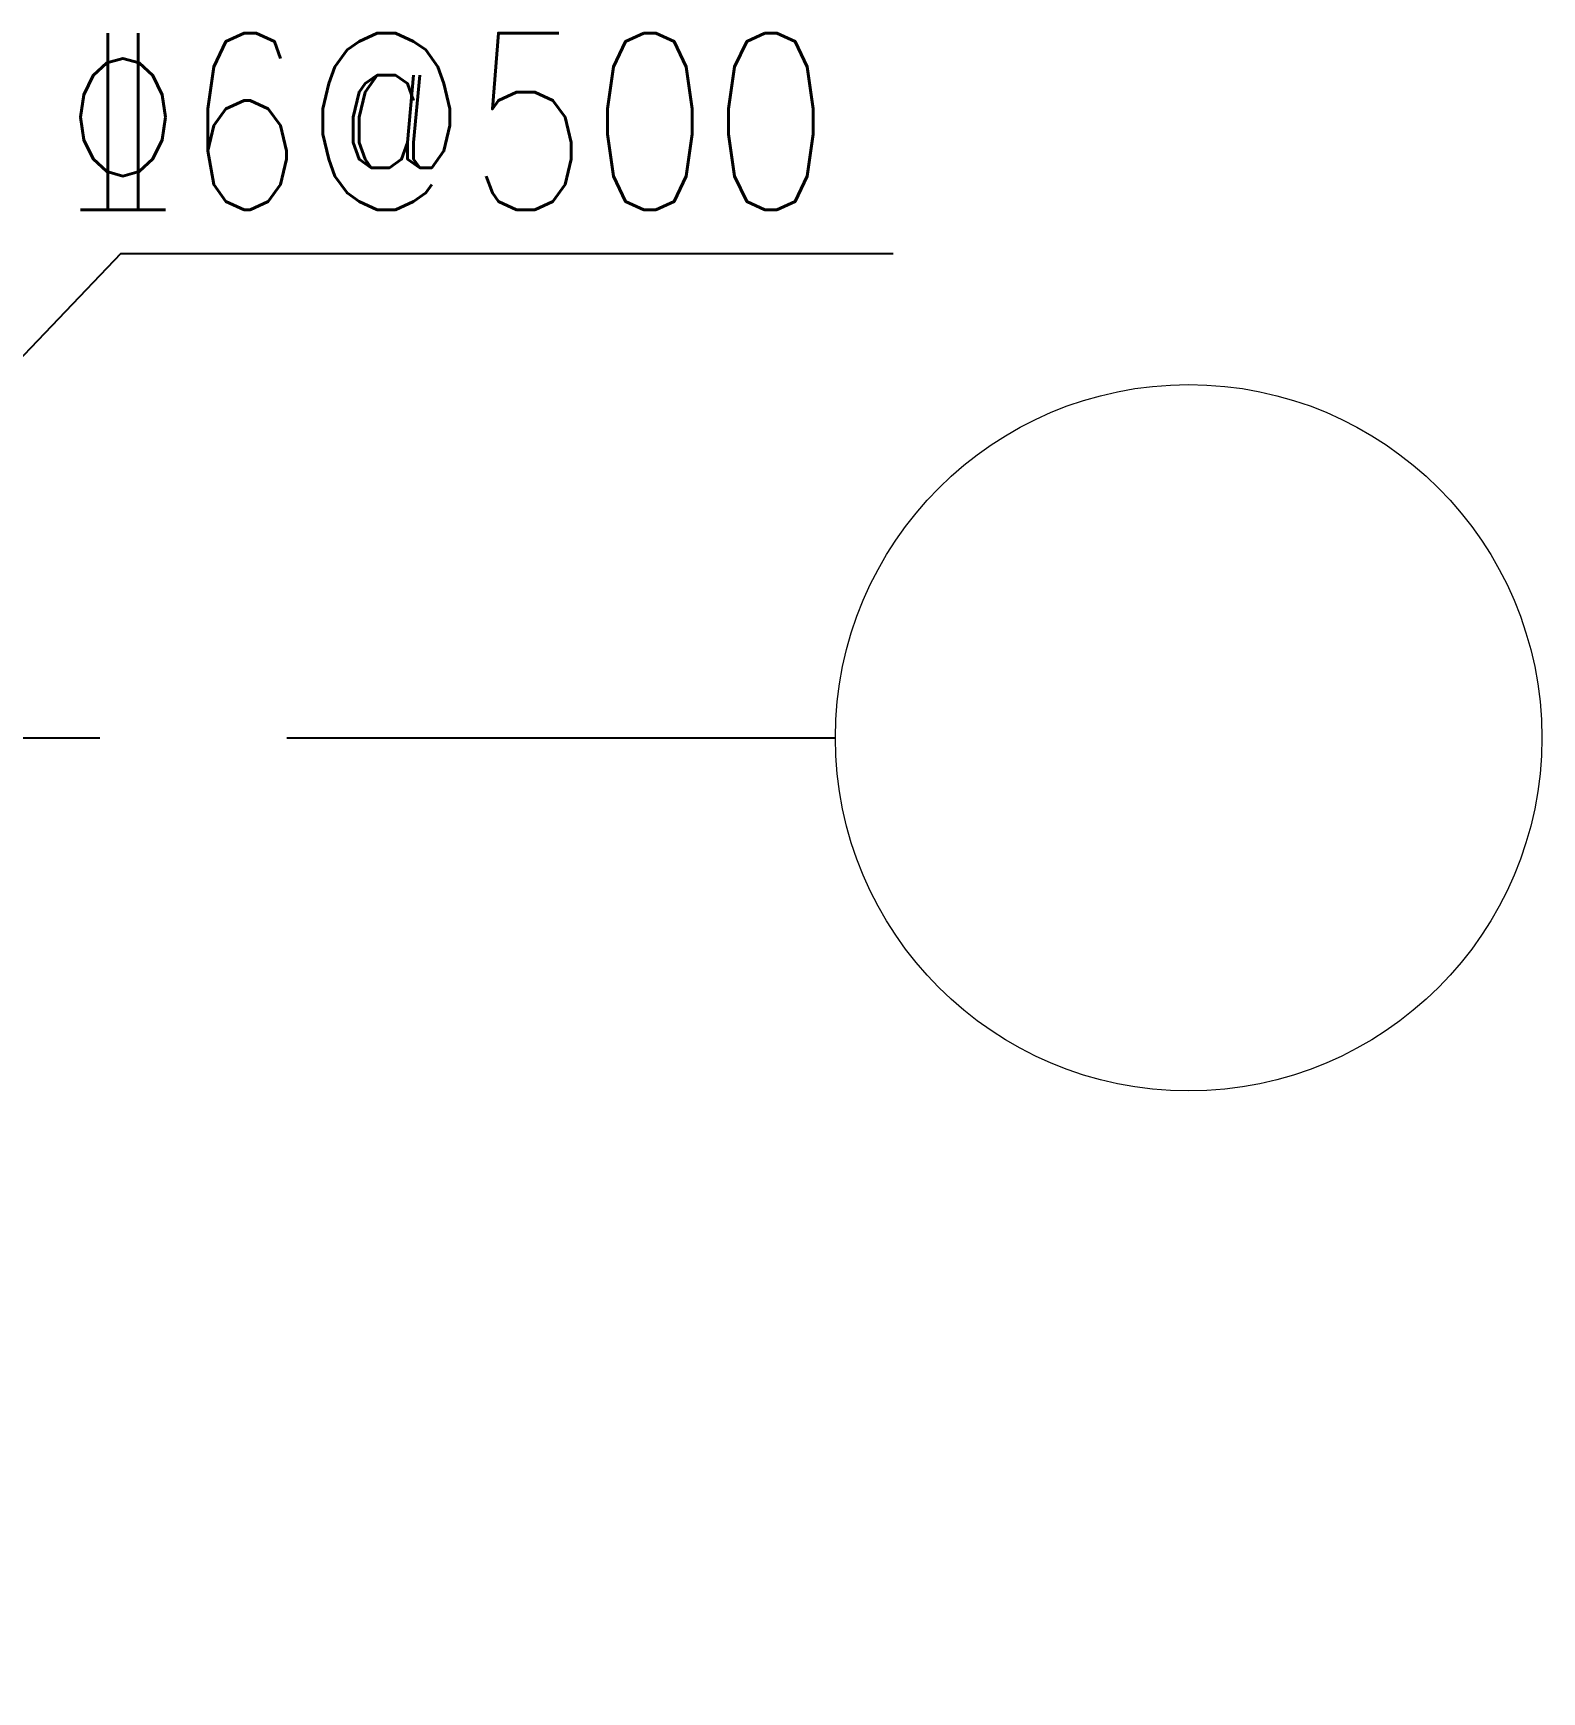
# Model space of a CAD drawing. Extents: x 2072855 to 2883818, y 17306032 to 17674225.
# Drawn here: x 2225118 to 2229449, y 17559857 to 17564619 of the extents above; entities that cross this region are included whole.
import ezdxf

# ---------------------------------------------------------------- set-up
doc = ezdxf.new("R2010")
doc.units = 0
doc.header["$LTSCALE"] = 1000
doc.header["$MEASUREMENT"] = 0
doc.linetypes.add('CENTER2', pattern=[28.575, 19.05, -3.175, 3.175, -3.175])
doc.layers.get('Defpoints').update_dxf_attribs({"color": 250})
doc.layers.add('尺寸线', color=7, linetype='Continuous', lineweight=13)
doc.styles.add('_HZTXT', font='txt.shx', dxfattribs={"width": 0.8, "bigfont": 'hztxt.shx'})

# ---------------------------------------------------------------- blocks, each defined once
blk = doc.blocks.new('Z333')
for q in [(-236726.2, 652370.3), (-234451.9, 653378)]:
    blk.add_line((-235764, 653378), q)
at = {"color": 1, "linetype": 'CENTER2', "ltscale": 0.1}
blk.add_line((-238339.5, 652555.5), (-234550.3, 652555.5), dxfattribs=at)
at = {"layer": 'Defpoints', "color": 0, "linetype": 'ByBlock'}
blk.add_point((-235898.8, 650934.6), dxfattribs=at)
at = {"layer": '尺寸线', "color": 4}
blk.add_circle((-233950.3, 652555.5), 600, dxfattribs=at)
at = {"color": 7, "style": '_HZTXT', "width": 0.8}
blk.add_text('\x846@500', height=300, dxfattribs=at).set_placement((-235863.2, 653452.5))

msp = doc.modelspace()

# ---------------------------------------------------------------- block references
at = {"xscale": 1.689999997615814, "yscale": 1.690000001341105, "zscale": 1.69}
msp.add_blockref('Z333', (2623811.2, 16459777.4), dxfattribs=at)

doc.saveas('drawing.dxf')
